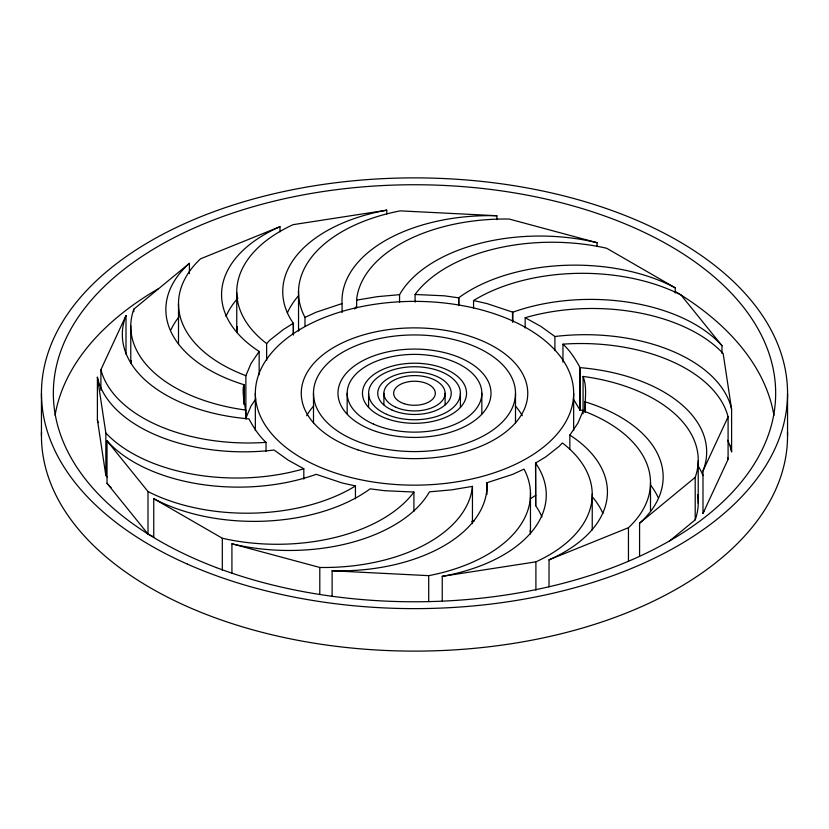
<?xml version="1.0" encoding="UTF-8"?>
<svg xmlns="http://www.w3.org/2000/svg" width="829" height="829" viewBox="0 0 829 829"><rect width="100%" height="100%" fill="white"/><g stroke="black" fill="none" stroke-linecap="round" stroke-linejoin="round"><path stroke-width="1.24" d="M356.553 307.88L356.719 298.564A148.764 85.884 0 0 1 509.203 219.053L597.077 242.71L597.077 246.576M231.923 543.803A147.655 85.242 0 0 0 429.443 491.835L451.598 489.866L472.447 486.364L472.281 487.949A148.764 85.884 0 0 1 319.797 567.461L231.923 543.803L231.923 573.409M133.801 311.735L133.801 309.165L189.416 263.311A147.655 85.242 0 0 0 243.747 384.635C241.457 395.702 246.586 407.63 245.933 419.091M584.942 412.086C584.59 400.179 587.564 387.951 583.067 376.439L586.051 376.843A148.764 85.884 0 0 1 695.199 477.349L695.199 519.835L669.376 541.13M245.871 375.672L251.032 363.496L259.156 351.434A147.655 85.242 0 0 1 279.974 226.7L200.545 258.803A148.764 85.884 0 0 0 243.571 374.801L245.871 375.672L245.871 418.158L251.032 405.982L255.767 398.946M100.91 390.262L100.91 369.661L126.008 315.59A147.655 85.242 0 0 0 248.938 418.873C253.384 427.111 258.824 435.826 266.036 442.354L266.036 451.359M728.09 416.852L728.09 459.339L702.992 513.41L702.992 470.924L728.09 416.852A148.764 85.884 0 0 0 565.989 343.962L562.964 344.17L562.964 362.19M549.026 586.849L549.026 559.813A147.655 85.242 0 0 0 569.844 435.08L577.968 423.018L583.129 410.842L585.429 411.712A148.764 85.884 0 0 1 628.455 527.71L628.455 561.181M415.091 302.202L415.091 294.482L416.293 292.865A148.764 85.884 0 0 1 606.683 248.265L675.252 287.85L675.252 293M153.748 498.664A147.655 85.242 0 0 0 370.138 488.841L384.739 490.716L413.909 492.032L412.707 493.649A148.764 85.884 0 0 1 222.317 538.249L153.748 498.664L153.748 537.296M266.627 343.569L269.943 340.087L283.197 329.652L293.3 323.279A147.655 85.242 0 0 1 386.76 210.183L293.093 224.669A148.764 85.884 0 0 0 264.814 342.159L266.627 343.569L266.627 360.314M639.584 555.399L639.584 523.213L695.199 477.349M415.091 294.482L444.261 295.808L458.634 297.829L462.074 295.393A147.655 85.242 0 0 1 675.252 287.85M473.556 308.295L473.556 300.564L475.659 299.279A148.764 85.884 0 0 1 680.992 294.958L721.976 345.693L721.976 353.413M355.444 485.949L353.341 487.245A148.764 85.884 0 0 1 148.008 491.556L107.024 440.821A147.655 85.242 0 0 0 316.191 474.323L342.066 482.944L355.444 485.949L355.444 498.82M541.928 516.871A147.655 85.242 0 0 0 535.7 505.721L535.575 463.038L545.803 456.862L559.057 446.427L562.373 442.945L564.186 444.354A148.764 85.884 0 0 1 535.907 561.844L535.907 590.175M304.989 326.398L304.989 317.383L316.191 312.191L342.066 303.569A147.655 85.242 0 0 1 496.882 215.737L496.882 219.602M549.026 559.813L628.455 527.71M473.556 300.564L486.934 303.569L512.809 312.191A147.655 85.242 0 0 1 721.976 345.693M525.182 328.035L525.182 317.735L527.648 317.02A148.764 85.884 0 0 1 723.157 353.506L731.603 409.277L731.603 451.764A147.655 85.242 0 0 0 727.686 440.261M303.818 468.779L301.352 469.494A148.764 85.884 0 0 1 105.843 433.007L97.397 377.236A147.655 85.242 0 0 0 274.098 450.023L288.129 460.116L303.818 468.779L303.818 479.079M486.934 494.53L486.934 482.737L512.809 474.323L524.011 469.131L524.892 470.831A148.764 85.884 0 0 1 428.707 575.658L428.707 601.398M356.553 300.15L377.402 296.647L399.557 294.678A147.655 85.242 0 0 1 597.077 242.71M442.24 600.797L442.24 576.342L535.907 561.844M266.036 442.354L263.011 442.551A148.764 85.884 0 0 1 100.91 369.661M496.882 215.737L400.293 210.867A148.764 85.884 0 0 0 304.108 315.683L304.989 317.383M332.118 596.528L332.118 570.777L428.707 575.658M562.964 344.17C570.176 350.698 575.616 359.403 580.062 367.641A147.655 85.242 0 0 1 702.992 470.924M573.305 398.936L580.062 410.127A147.655 85.242 0 0 1 583.823 410.469M245.933 410.075L242.949 409.671A148.764 85.884 0 0 1 133.801 309.165M584.942 401.785L585.253 401.878A147.655 85.242 0 0 1 639.584 523.213M525.182 317.735L540.871 326.398L554.902 336.501A147.655 85.242 0 0 1 731.603 409.277M107.024 440.821L107.024 483.307L148.008 534.042A148.764 85.884 0 0 0 153.531 536.746M535.575 463.038L535.7 505.721M730.65 445.422L731.603 451.764M97.397 377.236L97.397 419.723L105.843 475.494A148.764 85.884 0 0 0 107.407 477.121M486.934 482.737L486.934 482.944A147.655 85.242 0 0 1 332.118 570.777M787.55 393.257L787.55 435.743M698.225 460.758L698.225 503.234M650.496 482.706L650.496 511.027M592.238 493.877L592.238 529.918M585.253 401.878L585.253 412.179M583.067 376.439L583.067 413.775M580.062 367.641L580.062 410.127M579.709 367.61L579.709 410.096M573.658 393.257A159.158 91.895 0 0 1 334.916 472.841A159.158 91.895 0 0 1 334.916 313.683A159.158 91.895 0 0 1 573.658 393.257L573.658 430.593M569.844 435.08L569.844 449.245M554.902 336.501L554.902 350.657M530.467 492.82L530.467 534.021M515.503 393.257A101.003 58.31 0 0 1 363.993 443.764A101.003 58.31 0 0 1 363.993 342.76A101.003 58.31 0 0 1 515.503 393.257L515.503 422.873M512.809 312.191L512.809 322.491M512.509 312.305L512.509 321.31M481.836 393.257L481.836 413.858M472.447 486.364L472.447 523.7M460.416 393.257L460.416 407.422M458.862 297.673L458.862 305.393M458.634 297.829L458.634 305.559M445.111 393.257L445.111 404.842M413.909 492.032L413.909 511.348M399.557 294.678L399.557 302.398M386.76 210.183L386.76 214.037M383.889 393.257L383.889 404.842M368.584 393.257L368.584 407.422M347.164 393.257L347.164 413.858M342.066 303.569L342.066 312.585M319.797 567.461L319.797 594.497M313.497 393.257L313.497 422.873M298.533 290.906L298.533 331.03M293.425 323.476L293.425 335.061M293.3 323.279L293.3 333.579M279.974 226.7L279.974 231.851M259.156 351.434L259.156 374.615M255.342 393.257L255.342 430.593M244.058 384.729L244.058 404.044M243.747 384.635L243.747 403.941M236.762 292.647L236.762 332.553M222.317 538.249L222.317 570.435M189.416 263.311L189.416 273.601M178.504 303.808L178.504 343.714M148.008 491.556L148.008 534.042M130.775 325.766L130.775 363.102M126.008 315.59L126.008 354.211M105.843 433.007L105.843 475.494M41.45 393.257L41.45 435.743M287.331 312.999A147.655 85.242 0 0 1 298.616 295.642M298.689 330.605A148.764 85.884 0 0 1 298.886 328.761M354.563 308.937A147.655 85.242 0 0 1 356.698 306.274M697.635 494.892A148.764 85.884 0 0 1 695.199 519.835M727.582 457.504A148.764 85.884 0 0 1 728.09 459.339M650.692 485.245A147.655 85.242 0 0 1 658.444 498.156M704.039 510.54A147.655 85.242 0 0 1 702.992 513.41M697.728 465.297A147.655 85.242 0 0 1 702.992 475.597M530.125 530.664A148.764 85.884 0 0 1 530.322 532.519M131.158 362.677A148.764 85.884 0 0 1 131.428 360.833M111.107 487.587A147.655 85.242 0 0 1 107.024 483.307M98.112 422.624A147.655 85.242 0 0 1 97.397 419.723M236.804 332.346A148.764 85.884 0 0 1 237.353 326.781M225.975 316.409A147.655 85.242 0 0 1 237.882 298.15M170.94 329.818A147.655 85.242 0 0 1 178.909 316.947M535.731 495.276A159.158 91.895 0 0 1 530.384 498.726M474.209 520.923A159.158 91.895 0 0 1 471.784 521.472M306.678 415.743A113.252 65.387 0 0 1 313.766 405.868M515.234 405.868A113.252 65.387 0 0 1 522.322 415.743M592.455 496.975A147.655 85.242 0 0 1 602.921 513.462M55.077 415.256A361.164 208.514 0 0 1 158.018 288.927M675.417 291.559A361.164 208.514 0 0 1 773.944 415.37M787.488 431.909A373.05 215.374 0 0 1 414.5 651.117A373.05 215.374 0 0 1 41.512 431.909M535.7 463.235A147.655 85.242 0 0 1 442.24 576.342M395.868 407.277A30.611 17.668 0 0 0 444.841 395.568A30.611 17.668 0 0 0 402.79 376.936A30.611 17.668 0 0 0 395.868 407.277M404.086 403.671A20.829 12.02 0 0 0 435.329 393.257A20.829 12.02 0 0 0 404.086 382.843A20.829 12.02 0 0 0 404.086 403.671M386.552 414.282A45.916 26.507 0 0 0 460.022 396.718A45.916 26.507 0 0 0 396.936 368.77A45.916 26.507 0 0 0 386.552 414.282M392.138 410.086A36.725 21.202 0 0 0 450.914 396.024A36.725 21.202 0 0 0 400.448 373.661A36.725 21.202 0 0 0 392.138 410.086M373.506 424.096A67.336 38.88 0 0 0 481.266 398.334A67.336 38.88 0 0 0 388.728 357.34A67.336 38.88 0 0 0 373.506 424.096M388.48 419.277A52.03 30.041 0 0 0 466.53 393.257A52.03 30.041 0 0 0 388.48 367.237A52.03 30.041 0 0 0 388.48 419.277M376.242 431.515A76.517 44.175 0 0 0 491.017 393.257A76.517 44.175 0 0 0 376.242 354.999A76.517 44.175 0 0 0 376.242 431.515M357.879 449.878A113.252 65.387 0 0 0 527.752 393.257A113.252 65.387 0 0 0 357.879 336.636A113.252 65.387 0 0 0 357.879 449.878M187.406 564.124A373.05 215.374 0 0 0 784.358 421.37A373.05 215.374 0 0 0 271.736 194.276A373.05 215.374 0 0 0 187.406 564.124M216.452 567.627A361.164 208.514 0 0 0 775.084 405.091A361.164 208.514 0 0 0 251.964 207.053A361.164 208.514 0 0 0 216.452 567.627"/></g></svg>
